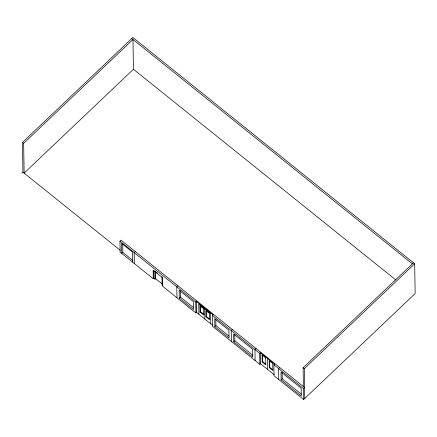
<?xml version="1.0" encoding="UTF-8"?>
<svg xmlns="http://www.w3.org/2000/svg" width="437" height="437" viewBox="0 0 437 437"><rect width="100%" height="100%" fill="white"/><g stroke="black" fill="none" stroke-linecap="round" stroke-linejoin="round"><path stroke-width="0.66" d="M21.85 173.216L22.942 172.178L22.473 142.402L132.881 37.495L414.68 263.784L415.15 293.56L303.649 399.505L274.048 375.738L273.879 364.769L274.971 363.726M23.658 143.352L132.974 39.483L133.438 69.259L24.128 173.128L23.658 143.352L22.473 142.402M153.698 270.279L153.824 278.238L153.278 278.757L120.126 252.133L119.951 241.164L121.044 240.126L304.573 387.499L303.48 388.537L303.649 399.505M122.726 244.327L122.852 252.406L121.759 253.444L121.601 243.349L132.378 252.007L132.537 262.102M135.257 251.532L134.159 252.575L134.334 263.544M153.824 278.238L155.009 279.188L155.556 278.669L155.452 271.923M177.881 285.765L176.788 286.803L176.958 297.772M179.301 298.105L179.181 290.272L193.389 301.677L193.509 309.516L179.301 298.105L180.394 297.067L180.295 290.539M153.278 278.757L153.141 270.137L162.613 277.741L162.75 286.361L195.902 312.985L195.732 302.016L196.825 300.978M195.902 312.985L197 311.947M203.5 308.68L199.944 305.829L200.042 312.1L203.598 314.951L203.5 308.68L203.953 308.249M200.042 312.1L200.501 311.663L200.414 306.02M203.598 314.951L204.052 314.514L200.501 311.663M205.964 316.852L205.865 310.581L209.416 313.433L209.514 319.704L205.964 316.852L206.422 316.421L206.33 310.778M274.518 364.163L260.31 352.752L260.479 363.721L259.84 364.327L212.48 326.297L212.306 315.323L213.403 314.285M214.824 326.63L214.704 318.797L228.912 330.203L229.032 338.041L214.824 326.63L215.916 325.592L215.812 319.059M232.347 329.498L231.255 330.536L231.424 341.51M233.768 341.843L233.648 334.005L252.591 349.218L252.712 357.056L233.768 341.843L234.86 340.805L234.762 334.272M256.027 348.513L254.935 349.556L255.104 360.525M259.84 364.327L259.671 353.358L260.763 352.32M265.647 357.816L262.096 354.959L262.205 362.016L265.756 364.868L265.647 357.816L266.106 357.379M262.205 362.016L262.664 361.579L262.561 355.172M267.865 358.023L267.411 358.455L267.586 369.429M269.312 367.719L269.197 360.667L272.754 363.518L272.863 370.571L269.312 367.719L269.766 367.288L269.667 360.875M279.707 367.533L278.615 368.571L278.784 379.54M281.128 379.873L281.007 372.04L301.137 388.203L301.257 396.037L281.128 379.873L282.226 378.835L282.122 372.308M303.387 386.548L303.092 367.741L413.5 262.828M304.747 398.468L304.278 368.691L414.68 263.784M131.788 38.532L412.402 263.872M133.438 69.259L395.84 279.97M303.092 367.741L304.278 368.691M212.945 314.722L196.371 301.41L196.541 312.379L212.644 325.308M119.951 241.164L195.732 302.016M212.306 315.323L259.671 353.358M273.879 364.769L303.48 388.537M157.418 273.13L154.884 271.093L155.009 279.188M206.422 316.421L209.465 318.863M262.664 361.579L265.707 364.026M269.766 367.288L272.814 369.729M180.394 297.067L193.553 307.632M215.916 325.592L229.075 336.157M234.86 340.805L252.755 355.172M282.226 378.835L301.295 394.152M22.942 172.178L120.159 250.243M122.852 252.406L132.602 260.239M155.556 278.669L162.154 283.968M260.479 363.721L274.179 374.722M162.903 285.525L162.111 284.891L161.985 276.796M210.749 323.79L210.59 313.602L198.748 304.092L198.911 314.279M204.669 308.85L204.827 319.037"/></g></svg>
